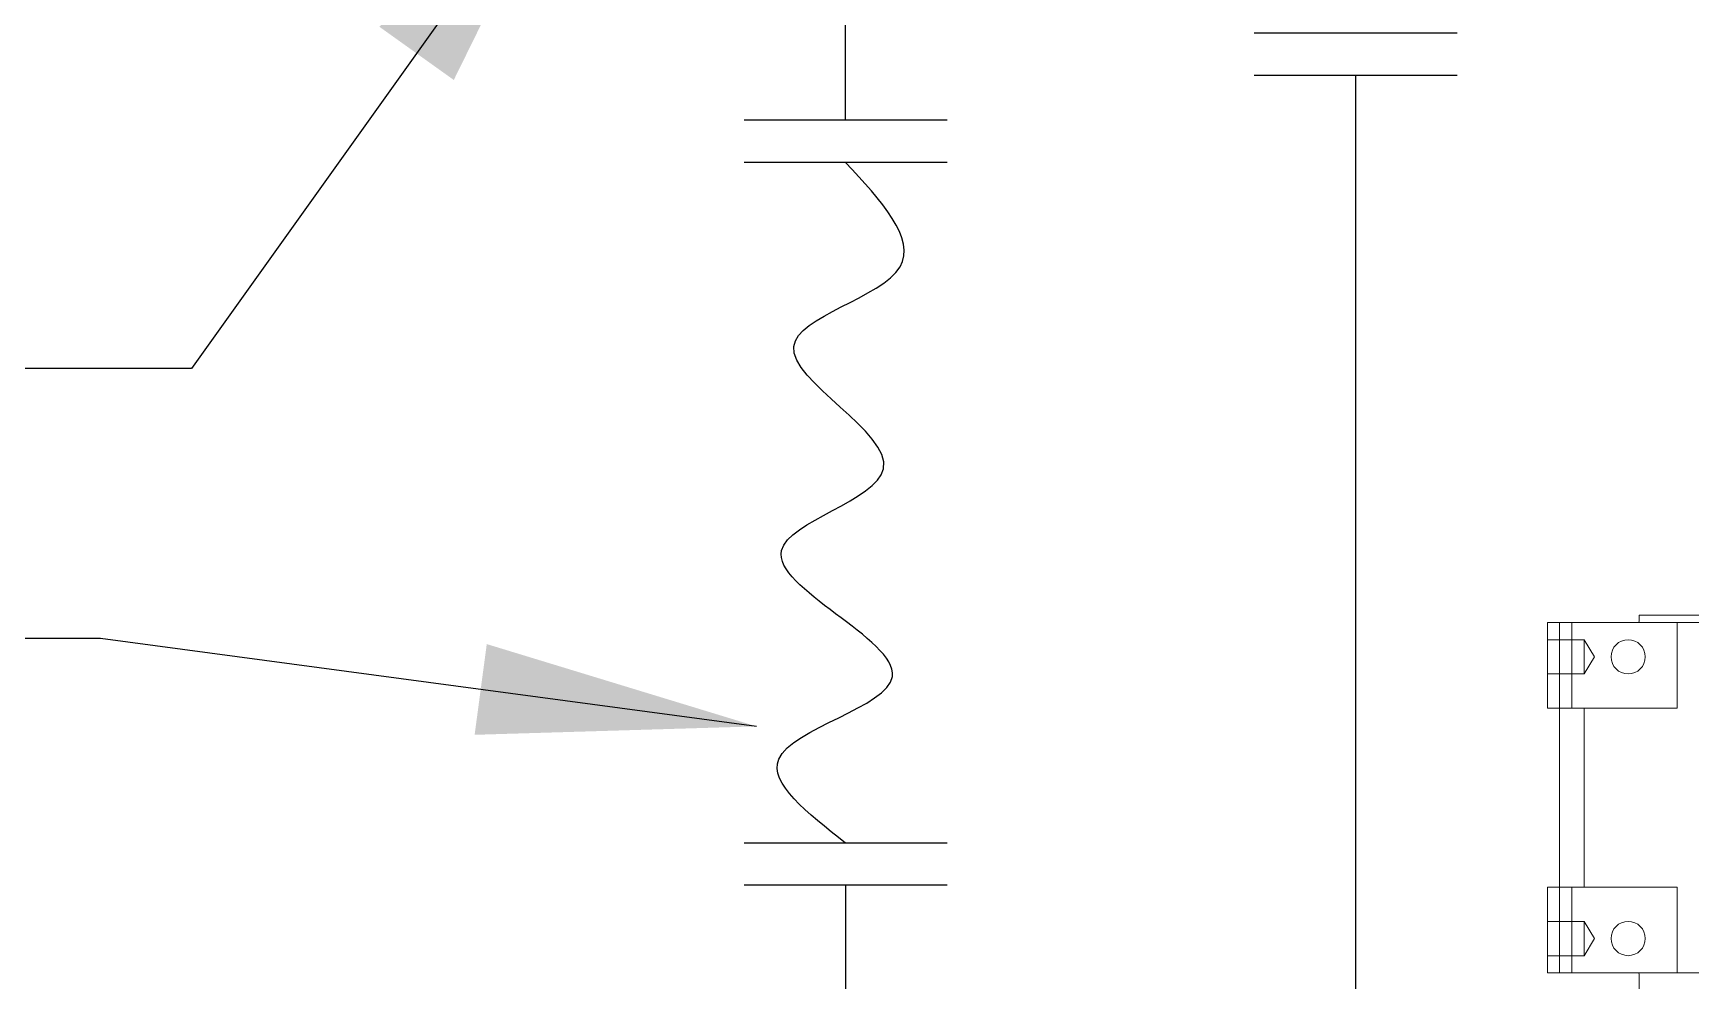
# Model space of a CAD drawing. Header units: millimetres. Extents: x -6314 to 11113, y -129 to 3675.
# Drawn here: x 9278.8 to 9427.7, y 1780.8 to 1865.9 of the extents above; entities that cross this region are included whole.
import ezdxf

# ---------------------------------------------------------------- set-up
doc = ezdxf.new("R2010")
doc.units = ezdxf.units.MM
doc.layers.add('Equipment', color=123, linetype='Continuous')
doc.dimstyles.new('ISO-25', dxfattribs={"dimtxt": 2.5, "dimasz": 2.5, "dimexe": 1.25, "dimexo": 0.625, "dimtad": 1, "dimtxsty": 'Standard', "dimcen": 2.5, "dimadec": 0, "dimazin": 0, "dimtfac": 1, "dimtmove": 0, "dimatfit": 3, "dimfxl": 1, "dimarcsym": 0})

# ---------------------------------------------------------------- blocks, each defined once
blk = doc.blocks.new('A$C22f65225')
at = {"layer": 'Equipment', "linetype": 'Continuous', "lineweight": 0, "extrusion": (0, 1, 0)}
for p, q in [((-23, 333.37), (-25, 333.37)), ((-25, 333.37), (-25, 326.37)), ((-24, 333.37), (-24, 326.37)), ((-23, 333.37), (-14.4, 333.37)), ((-23, 326.37), (-23, 333.37)), ((-17.5, 333.97), (17.5, 333.97)), ((-17.5, 333.97), (-17.5, 333.47)), ((-14.4, 333.37), (14.4, 333.37)), ((-14.4, 326.37), (-14.4, 333.37)), ((-22, 331.97), (-25, 331.97)), ((-22, 331.97), (-22, 330.57)), ((-21.16, 330.57), (-22, 331.97)), ((-22, 330.57), (-22, 329.17)), ((-21.16, 330.57), (-22, 329.17)), ((-22, 329.17), (-25, 329.17)), ((-25, 326.37), (-23, 326.37)), ((-24, 326.37), (-24, 311.77)), ((-23, 326.37), (-14.4, 326.37)), ((-22, 311.77), (-22, 326.37)), ((-23, 311.77), (-25, 311.77)), ((-25, 311.77), (-25, 304.77)), ((-24, 311.77), (-24, 304.77)), ((-14.4, 311.77), (-23, 311.77)), ((-23, 304.77), (-23, 311.77)), ((-14.4, 304.77), (-14.4, 311.77)), ((-22, 308.97), (-25, 308.97)), ((-22, 308.97), (-22, 307.57)), ((-21.16, 307.57), (-22, 308.97)), ((-22, 307.57), (-22, 306.17)), ((-21.16, 307.57), (-22, 306.17)), ((-22, 306.17), (-25, 306.17)), ((-25, 304.77), (-23, 304.77)), ((-14.4, 304.77), (-23, 304.77)), ((-17.5, 304.67), (-17.5, 301.87)), ((14.4, 304.77), (-14.4, 304.77))]:
    blk.add_line(p, q, dxfattribs=at)
at = {"layer": 'Equipment', "linetype": 'Continuous', "lineweight": 0, "extrusion": (0, 0, -1)}
for centre in [(18.4, 330.57), (18.4, 307.57)]:
    blk.add_circle(centre, 1.4, dxfattribs=at)
for centre, start, end in [((17.6, 333.47), 180, 270), ((17.6, 304.67), 90, 180)]:
    blk.add_arc(centre, 0.1, start, end, dxfattribs=at)

msp = doc.modelspace()

# ---------------------------------------------------------------- linework, layer by layer
msp.add_line((9351.78, 1858.05), (9351.78, 2402.51))
msp.add_line((9351.78, 1858.05), (9351.78, 2402.51))
at = {"linetype": 'Continuous', "lineweight": -3}
for p, q in [((9406.71, 1865.87), (9388.47, 1865.87)), ((9406.71, 1862.07), (9388.47, 1862.07)), ((9360.9, 1858.05), (9342.66, 1858.05)), ((9360.9, 1854.26), (9342.66, 1854.26)), ((9360.9, 1793.13), (9342.66, 1793.13)), ((9360.9, 1789.34), (9342.66, 1789.34))]:
    msp.add_line(p, q, dxfattribs=at)
for points in [[(9397.59, 1862.07), (9397.59, 1768.24), (9397.59, 1768.24)], [(9351.78, 1789.34), (9351.78, 1768.24), (9351.78, 1768.24)]]:
    msp.add_lwpolyline(points)
msp.add_spline([(9351.78, 1793.13), (9345.77, 1800.66), (9355.98, 1808.1), (9346.02, 1819.41), (9355.18, 1826.73), (9347.12, 1837.73), (9356.67, 1844.89), (9351.78, 1854.26)], degree=3)

# ---------------------------------------------------------------- block references
at = {"xscale": 1.1, "yscale": 1.1, "zscale": 1.1}
msp.add_blockref('A$C22f65225', (9442.33, 1446.23), dxfattribs=at)

# ---------------------------------------------------------------- leaders
at = {"linetype": 'Continuous', "lineweight": -3}
for points in [[(9327.77, 1884.39), (9293, 1835.76), (9199.29, 1835.76)], [(9343.77, 1803.61), (9284.83, 1811.5), (9205.75, 1811.5)]]:
    msp.add_leader(points, dimstyle='ISO-25', override={"dimscale": 10, "dimtad": 0}, dxfattribs=at)

doc.saveas('drawing.dxf')
